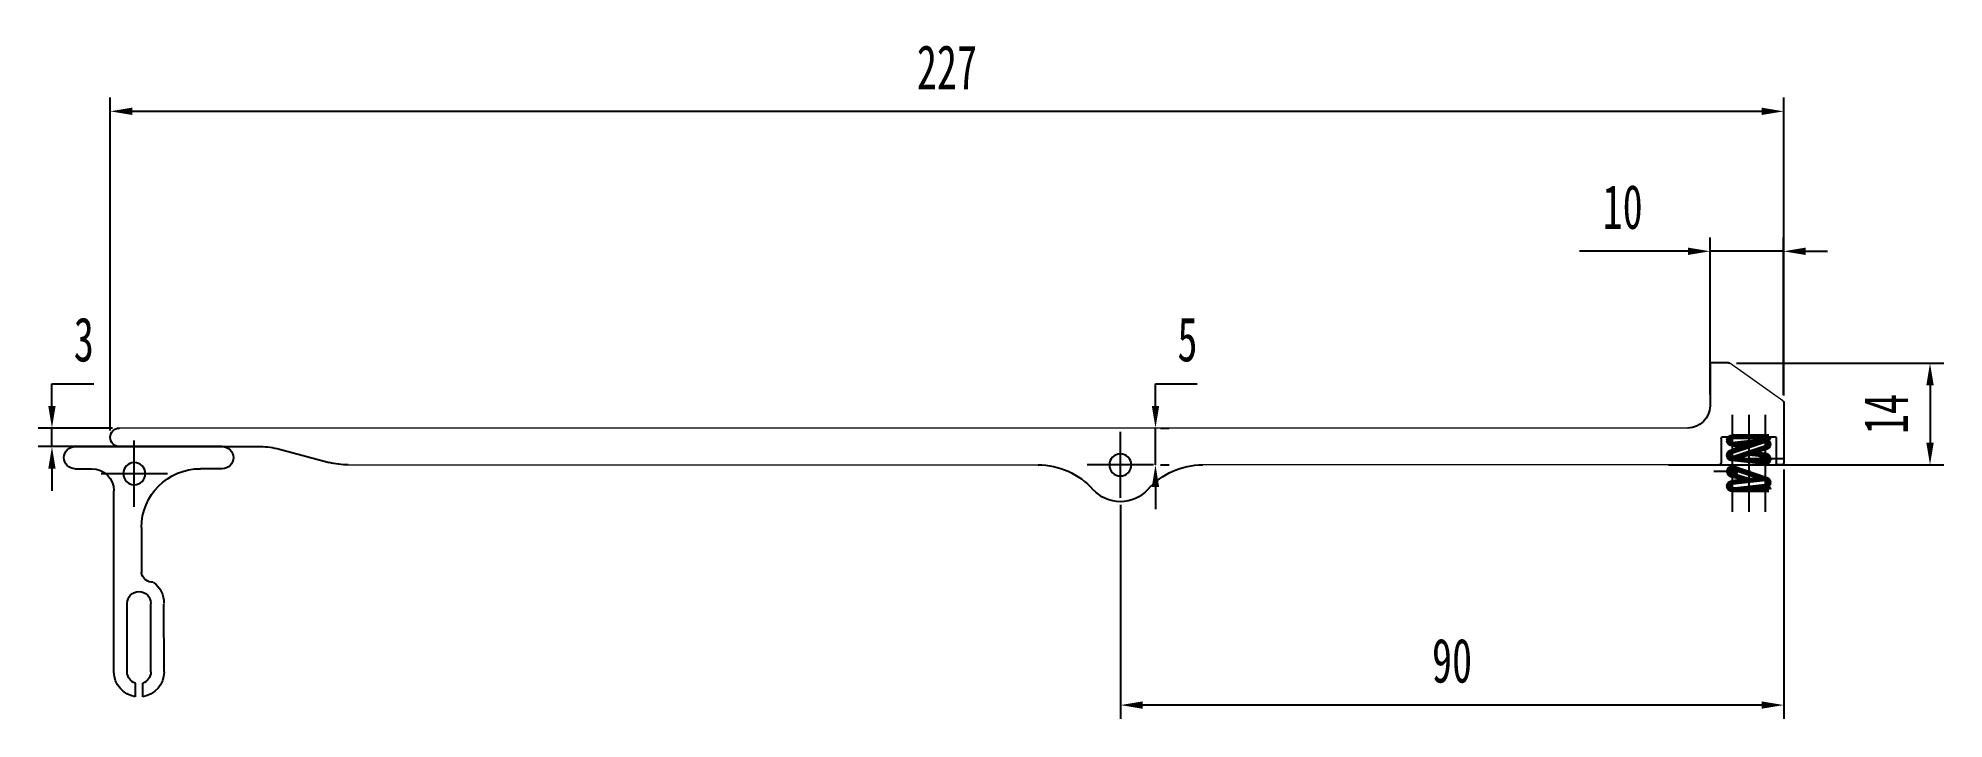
# Model space of a CAD drawing. Header units: millimetres. Extents: x 344 to 603, y -395 to -302.
import ezdxf

# ---------------------------------------------------------------- set-up
doc = ezdxf.new("R2010")
doc.units = ezdxf.units.MM
doc.linetypes.add('EB_DASHDOT', pattern=[39, 30, -3, 3, -3])
doc.layers.get('0').update_dxf_attribs({"lineweight": 0})
doc.layers.get('Defpoints').update_dxf_attribs({"lineweight": 0})
for name, color, linetype, lineweight in [('CAXA0', 7, 'Continuous', 70), ('CAXA1', 1, 'EB_DASHDOT', 25), ('CAXA3', 7, 'Continuous', 25), ('CAXA4', 3, 'Continuous', 25), ('尺寸线', 7, 'Continuous', 13)]:
    doc.layers.add(name, color=color, linetype=linetype, lineweight=lineweight)
doc.styles.add('标准', font='', dxfattribs={"width": 0.667})
doc.styles.get('标准').set_extended_font_data('FangSong_GB2312')
doc.dimstyles.new('ISO-25', dxfattribs={"dimscale": 1.5, "dimtxt": 4, "dimasz": 2, "dimexe": 1.25, "dimexo": 0.625, "dimgap": 2, "dimtad": 1, "dimtoh": 1, "dimdec": 0, "dimdsep": 46, "dimtxsty": '标准', "dimcen": 0, "dimclrd": 1, "dimclre": 1, "dimaunit": 1, "dimazin": 2, "dimtfac": 1, "dimtdec": 0, "dimtmove": 0, "dimatfit": 3, "dimfxl": 0, "dimarcsym": 0})

# ---------------------------------------------------------------- blocks, each defined once
blk = doc.blocks.new('CAXBLOCK0', base_point=(-30.36, -25.18))
at = {"color": 7, "linetype": 'Continuous', "lineweight": 0}
for p, q in [((-120.27, -16.48), (-113.07, -11.38)), ((-107.4, -20.18), (105.52, -20.19)), ((-111.6, -25.18), (-41.54, -25.18)), ((74.46, -25.19), (-19.18, -25.18))]:
    blk.add_line(p, q, dxfattribs=at)
at = {"layer": 'CAXA1', "linetype": 'EB_DASHDOT', "lineweight": 25}
for p, q in [((-30.36, -29.68), (-30.36, -20.68)), ((-34.86, -25.18), (-25.86, -25.18))]:
    blk.add_line(p, q, dxfattribs=at)
at = {"layer": 'CAXA3'}
for p, q in [((-112.9, -11.32), (-110.4, -11.32)), ((-110.4, -11.32), (-110.4, -17.18)), ((-120.4, -16.72), (-120.4, -24.88)), ((-119.4, -21.58), (-119.4, -24.88)), ((-112.1, -21.38), (-119.2, -21.38)), ((-111.9, -21.58), (-111.9, -24.88)), ((83.79, -23.04), (77.05, -24.85)), ((105.52, -22.7), (86.38, -22.7)), ((-120.1, -25.18), (-119.7, -25.18))]:
    blk.add_line(p, q, dxfattribs=at)
blk.add_circle((-30.36, -25.18), 1.5, dxfattribs=at)
for centre, radius, start, end in [((-112.9, -11.62), 0.3, 89.9992, 125.2822), ((-120.1, -16.72), 0.3, 125.2822, 179.9992), ((-107.4, -17.18), 3, 180, 269.9987), ((105.52, -21.44), 1.26, 269.9977, 89.9977), ((-119.2, -21.58), 0.2, 89.9992, 179.9992), ((-112.1, -21.58), 0.2, 0, 90), ((86.38, -32.7), 10, 89.9992, 104.9992), ((-120.1, -24.88), 0.3, 180, 270.0013), ((-119.7, -24.88), 0.3, 270.0004, 359.9992), ((-111.6, -24.88), 0.3, 180, 270.0013), ((-41.54, -35.18), 10, 41.8092, 90.0004), ((-19.18, -35.18), 10, 89.9979, 138.187), ((74.46, -15.19), 10, 269.9979, 284.9992), ((-30.36, -25.18), 5, 221.809, 318.187)]:
    blk.add_arc(centre, radius, start, end, dxfattribs=at)
blk = doc.blocks.new('CAXBLOCK2', base_point=(-115.65, -21.38))
at = {"layer": 'CAXA0'}
for p, q in [((-118.4, -21.38), (-113.4, -21.38)), ((-113.4, -22.38), (-117.9, -21.88)), ((-117.9, -21.88), (-113.4, -23.38)), ((-117.9, -22.88), (-113.4, -24.38)), ((-113.4, -22.38), (-115.65, -22.63)), ((-117.9, -23.88), (-115.65, -23.63)), ((-113.56, -25.6), (-117.9, -27.07)), ((-117.84, -24.88), (-113.4, -24.38)), ((-117.9, -27.07), (-113.4, -27.57)), ((-113.4, -28.57), (-117.9, -28.07)), ((-115.65, -27.32), (-113.4, -26.57)), ((-118.4, -28.57), (-113.4, -28.57))]:
    blk.add_line(p, q, dxfattribs=at)
for centre in [(-117.9, -24.38), (-113.4, -26.07)]:
    blk.add_circle(centre, 0.5, dxfattribs=at)
for centre, start, end in [((-117.9, -21.38), 180, 270), ((-117.9, -22.38), 89.9983, 269.9983), ((-113.4, -21.88), 269.9983, 89.9983), ((-117.9, -24.38), 89.9983, 269.9983), ((-113.4, -23.88), 269.9983, 89.9983), ((-117.9, -27.57), 89.9983, 269.9983), ((-117.9, -28.57), 89.9983, 179.9983), ((-113.4, -28.07), 269.9983, 89.9983)]:
    blk.add_arc(centre, 0.5, start, end, dxfattribs=at)
at = {"layer": 'CAXA1'}
for p, q in [((-117.9, -18.38), (-117.9, -31.57)), ((-115.65, -18.38), (-115.65, -31.57)), ((-113.4, -18.38), (-113.4, -31.57)), ((-120.4, -24.38), (-115.4, -24.38)), ((-113.4, -23.57), (-113.4, -24.57)), ((-117.9, -25.88), (-117.9, -26.88)), ((-115.9, -26.07), (-110.9, -26.07))]:
    blk.add_line(p, q, dxfattribs=at)
blk = doc.blocks.new('CAXBLOCK1', base_point=(103.52, -26.37))
at = {"layer": 'CAXA1', "linetype": 'EB_DASHDOT', "lineweight": 25}
for p, q in [((103.52, -30.87), (103.52, -21.87)), ((108.02, -26.37), (99.02, -26.37))]:
    blk.add_line(p, q, dxfattribs=at)
at = {"layer": 'CAXA4'}
for p, q in [((91.56, -22.7), (111.56, -22.7)), ((103.52, -24.87), (103.52, -22.7)), ((111.56, -22.7), (104.3, -22.7)), ((91.56, -25.7), (94.54, -25.7)), ((111.56, -25.7), (109.27, -25.7)), ((106.27, -53.31), (106.27, -28.7)), ((102.54, -33.7), (102.54, -39.82)), ((104.48, -44.41), (104.48, -43.96)), ((99.47, -53.29), (99.5, -44.09)), ((101.25, -53.3), (101.25, -43.99)), ((104.48, -53.3), (104.48, -44.41)), ((102.37, -56.66), (102.37, -54.83)), ((103.37, -54.83), (103.37, -54.91)), ((103.37, -54.91), (103.37, -56.66))]:
    blk.add_line(p, q, dxfattribs=at)
blk.add_circle((103.52, -26.37), 1.5, dxfattribs=at)
for centre, radius, start, end in [((91.56, -24.2), 1.5, 90, 270), ((111.56, -24.2), 1.5, 270, 90), ((94.54, -33.7), 8, 0, 90), ((109.27, -28.7), 3, 90, 180), ((102.9, -43.9), 3.4, 125.5367, 181.4688), ((101.02, -39.59), 1.54, 266.6405, 351.4211), ((102.87, -43.99), 1.61, 0, 180), ((102.87, -53.3), 3.4, 179.7834, 261.5435), ((102.87, -53.3), 1.61, 180, 251.9529), ((102.87, -53.3), 3.4, 278.4565, 0.2166), ((102.87, -53.3), 1.61, 288.0471, 0)]:
    blk.add_arc(centre, radius, start, end, dxfattribs=at)
blk = doc.blocks.new('*D63')
at = {"layer": 'Defpoints', "color": 0}
for p in [(571.15, -331.2), (571.15, -351.6), (581.12, -351.6)]:
    blk.add_point(p, dxfattribs=at)
at = {"layer": '尺寸线', "color": 1, "lineweight": -2}
for p, q in [((571.15, -350.66), (571.15, -329.32)), ((581.12, -350.66), (581.12, -329.32)), ((568.15, -331.2), (553.44, -331.2)), ((581.12, -331.2), (571.15, -331.2)), ((584.12, -331.2), (587.12, -331.2))]:
    blk.add_line(p, q, dxfattribs=at)
at = {"layer": '尺寸线', "color": 1}
for points in [[(568.15, -330.7), (568.15, -331.7), (571.15, -331.2)], [(584.12, -330.7), (584.12, -331.7), (581.12, -331.2)]]:
    blk.add_solid(points, dxfattribs=at)
at = {"layer": '尺寸线', "color": 0, "insert": (559.29, -325.2), "char_height": 6, "attachment_point": 5, "style": '标准'}
blk.add_mtext('10', dxfattribs=at)
blk = doc.blocks.new('*D64')
at = {"layer": 'Defpoints', "color": 0}
for p in [(581.15, -359.9), (491.11, -364.7), (491.11, -392.82)]:
    blk.add_point(p, dxfattribs=at)
at = {"layer": '尺寸线', "color": 1, "lineweight": -2}
for p, q in [((581.15, -360.84), (581.15, -394.7)), ((491.11, -365.64), (491.11, -394.7)), ((578.15, -392.82), (494.11, -392.82))]:
    blk.add_line(p, q, dxfattribs=at)
at = {"layer": '尺寸线', "color": 1}
for points in [[(494.11, -392.32), (494.11, -393.32), (491.11, -392.82)], [(578.15, -392.32), (578.15, -393.32), (581.15, -392.82)]]:
    blk.add_solid(points, dxfattribs=at)
at = {"layer": '尺寸线', "color": 0, "insert": (536.13, -386.82), "char_height": 6, "attachment_point": 5, "style": '标准'}
blk.add_mtext('90', dxfattribs=at)
blk = doc.blocks.new('*D65')
at = {"layer": 'Defpoints', "color": 0}
for p in [(581.15, -312.19), (581.15, -351.74), (353.97, -356.46)]:
    blk.add_point(p, dxfattribs=at)
at = {"layer": '尺寸线', "color": 1, "lineweight": -2}
for p, q in [((353.97, -355.52), (353.97, -310.31)), ((581.15, -350.8), (581.15, -310.31)), ((356.97, -312.19), (578.15, -312.19))]:
    blk.add_line(p, q, dxfattribs=at)
at = {"layer": '尺寸线', "color": 1}
for points in [[(356.97, -311.69), (356.97, -312.69), (353.97, -312.19)], [(578.15, -311.69), (578.15, -312.69), (581.15, -312.19)]]:
    blk.add_solid(points, dxfattribs=at)
at = {"layer": '尺寸线', "color": 0, "insert": (467.56, -306.19), "char_height": 6, "attachment_point": 5, "style": '标准'}
blk.add_mtext('227', dxfattribs=at)
blk = doc.blocks.new('*D66')
at = {"layer": 'Defpoints', "color": 0}
for p in [(573.82, -346.4), (564.6, -360.2), (601.02, -360.2)]:
    blk.add_point(p, dxfattribs=at)
at = {"layer": '尺寸线', "color": 1, "lineweight": -2}
for p, q in [((574.76, -346.4), (602.9, -346.4)), ((601.02, -349.4), (601.02, -357.2)), ((565.53, -360.2), (602.9, -360.2))]:
    blk.add_line(p, q, dxfattribs=at)
at = {"layer": '尺寸线', "color": 1}
for points in [[(600.52, -349.4), (601.52, -349.4), (601.02, -346.4)], [(600.52, -357.2), (601.52, -357.2), (601.02, -360.2)]]:
    blk.add_solid(points, dxfattribs=at)
at = {"layer": '尺寸线', "color": 0, "insert": (595.02, -353.3), "char_height": 6, "attachment_point": 5, "rotation": 90, "style": '标准'}
blk.add_mtext('14', dxfattribs=at)
blk = doc.blocks.new('*D67')
at = {"layer": 'Defpoints', "color": 0}
for p in [(495.61, -355.2), (495.87, -355.2), (495.61, -360.2)]:
    blk.add_point(p, dxfattribs=at)
at = {"layer": '尺寸线', "color": 1, "lineweight": -2}
for p, q in [((495.87, -352.2), (495.87, -349.2)), ((495.87, -349.2), (501.54, -349.2)), ((495.87, -360.2), (495.87, -355.2)), ((496.55, -355.2), (497.75, -355.2)), ((496.55, -360.2), (497.75, -360.2)), ((495.87, -363.2), (495.87, -366.2))]:
    blk.add_line(p, q, dxfattribs=at)
at = {"layer": '尺寸线', "color": 1}
for points in [[(495.37, -352.2), (496.37, -352.2), (495.87, -355.2)], [(495.37, -363.2), (496.37, -363.2), (495.87, -360.2)]]:
    blk.add_solid(points, dxfattribs=at)
at = {"layer": '尺寸线', "color": 0, "insert": (500.21, -343.2), "char_height": 6, "attachment_point": 5, "style": '标准'}
blk.add_mtext('5', dxfattribs=at)
blk = doc.blocks.new('*D68')
at = {"layer": 'Defpoints', "color": 0}
for p in [(346.06, -355.21), (355.23, -355.21), (355.23, -357.72)]:
    blk.add_point(p, dxfattribs=at)
at = {"layer": '尺寸线', "color": 1, "lineweight": -2}
for p, q in [((346.06, -352.21), (346.06, -349.21)), ((346.06, -349.21), (351.73, -349.21)), ((354.29, -355.21), (344.18, -355.21)), ((346.06, -357.72), (346.06, -355.21)), ((354.29, -357.72), (344.18, -357.72)), ((346.06, -360.72), (346.06, -363.72))]:
    blk.add_line(p, q, dxfattribs=at)
at = {"layer": '尺寸线', "color": 1}
for points in [[(345.56, -352.21), (346.56, -352.21), (346.06, -355.21)], [(345.56, -360.72), (346.56, -360.72), (346.06, -357.72)]]:
    blk.add_solid(points, dxfattribs=at)
at = {"layer": '尺寸线', "color": 0, "insert": (350.39, -343.21), "char_height": 6, "attachment_point": 5, "style": '标准'}
blk.add_mtext('3', dxfattribs=at)

msp = doc.modelspace()

# ---------------------------------------------------------------- block references
at = {"layer": 'CAXA3', "xscale": -1}
for name, p in [('CAXBLOCK0', (491.11, -360.2)), ('CAXBLOCK2', (576.4, -356.4)), ('CAXBLOCK1', (357.23, -361.39))]:
    msp.add_blockref(name, p, dxfattribs=at)

# ---------------------------------------------------------------- dimensions: what is measured, and where the dimension line sits
at = {"layer": '尺寸线'}
for base, p1, p2, picture, middle in [((581.15, -312.19), (353.97, -356.46), (581.15, -351.74), '*D65', (467.56, -306.19)), ((491.11, -392.82), (581.15, -359.9), (491.11, -364.7), '*D64', (536.13, -386.82))]:
    dim = msp.add_linear_dim(base=base, p1=p1, p2=p2, dimstyle='ISO-25', dxfattribs=at)
    dim.commit()
    dim.dimension.update_dxf_attribs({"geometry": picture, "text_midpoint": middle})
for base, p1, p2, angle, picture, middle in [((571.15, -331.2), (581.12, -351.6), (571.15, -351.6), 180, '*D63', (559.29, -325.2)), ((346.06, -355.21), (355.23, -357.72), (355.23, -355.21), 90, '*D68', (350.39, -343.21)), ((495.87, -355.2), (495.61, -360.2), (495.61, -355.2), 90, '*D67', (500.21, -343.2)), ((601.02, -360.2), (573.82, -346.4), (564.6, -360.2), 90, '*D66', (595.02, -353.3))]:
    dim = msp.add_linear_dim(base=base, p1=p1, p2=p2, angle=angle, dimstyle='ISO-25', dxfattribs=at)
    dim.commit()
    dim.dimension.update_dxf_attribs({"geometry": picture, "text_midpoint": middle})

doc.saveas('drawing.dxf')
